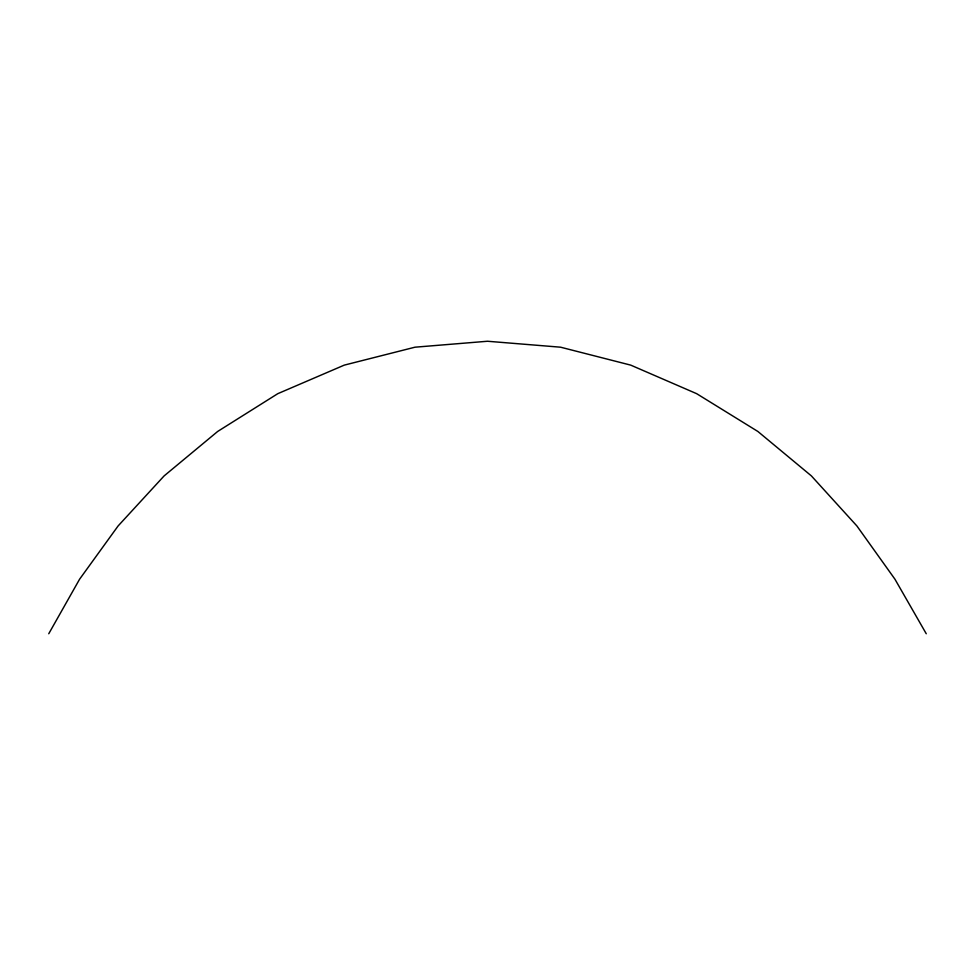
<?xml version="1.0" encoding="UTF-8"?>
<svg xmlns="http://www.w3.org/2000/svg" width="975" height="975" viewBox="0 0 975 975"><rect width="100%" height="100%" fill="white"/><g stroke="black" fill="none" stroke-linecap="round" stroke-linejoin="round"><path stroke-width="1.46" d="M48.75 633.75L79.597 579.199L118.109 525.952L164.129 475.898L217.681 431.45L277.777 393.681L344.273 365.125L414.997 347.197L487.5 341.25L560.576 347.197L630.727 365.125L696.662 393.681L757.843 431.45L811.383 475.898L856.891 525.952L894.94 579.199L926.25 633.75"/></g></svg>
